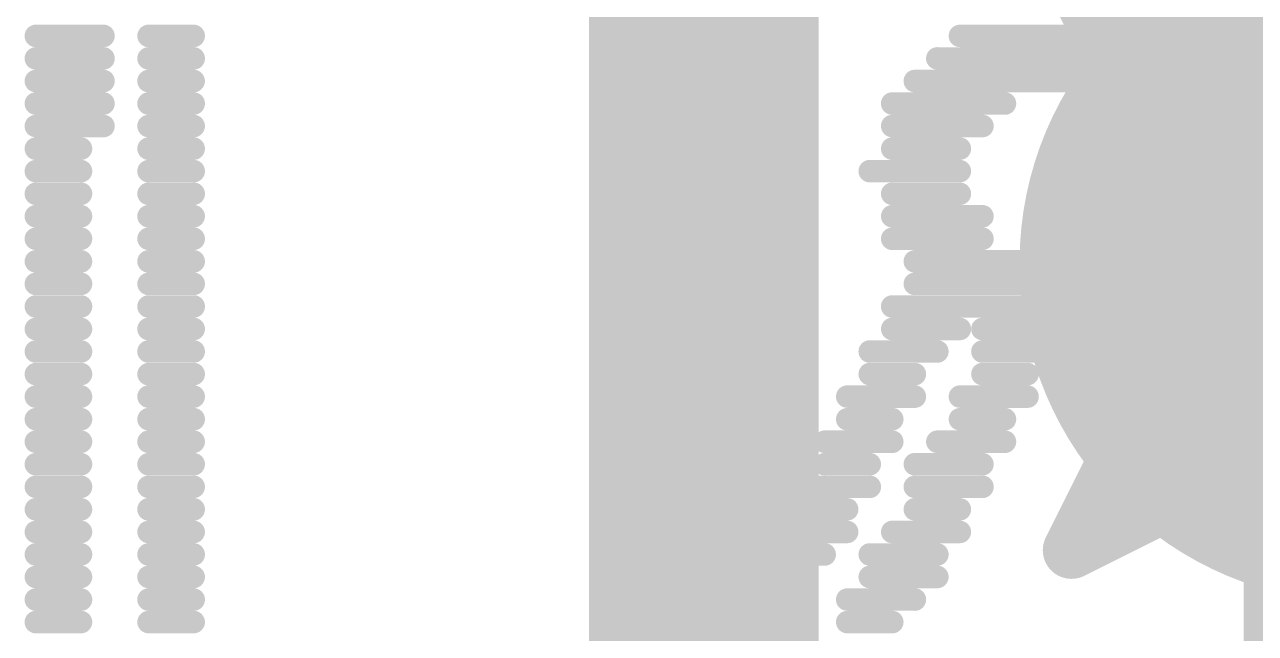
# Model space of a CAD drawing. Header units: inches. Extents: x -8 to 386, y -12 to 64.
# Drawn here: x 13.628 to 14.717, y 3.305 to 3.843 of the extents above; entities that cross this region are included whole.
import ezdxf

# ---------------------------------------------------------------- set-up
doc = ezdxf.new("R2010")
doc.units = ezdxf.units.IN
for name, color, linetype in [('Board_outline', 216, 'Continuous'), ('Bottom Layer', 5, 'Continuous'), ('Bottom Overlay', 54, 'Continuous'), ('Drill Drawing', 1, 'Continuous'), ('Top Layer', 1, 'Continuous'), ('Via Holes', 16, 'Continuous')]:
    doc.layers.add(name, color=color, linetype=linetype)

msp = doc.modelspace()

# ---------------------------------------------------------------- hatches: boundary and pattern name
at = {"layer": 'Bottom Layer'}
h = msp.add_hatch(color=5, dxfattribs=at)
edge = h.paths.add_edge_path()
edge.add_arc((14.8082, 3.6322), 0.3, 0, 360)
at = {"layer": 'Top Layer'}
h = msp.add_hatch(color=1, dxfattribs=at)
edge = h.paths.add_edge_path()
edge.add_arc((14.8082, 3.6322), 0.3, 0, 360)
at = {"layer": 'Via Holes'}
h = msp.add_hatch(color=7, dxfattribs=at)
edge = h.paths.add_edge_path()
edge.add_arc((14.8082, 3.6322), 0.15, 0, 360)

# ---------------------------------------------------------------- linework, layer by layer
at = {"layer": 'Board_outline'}
msp.add_lwpolyline([(37.5368, 13.3604, 0.254, 0.254, 1), (-7.4632, 13.3604, 0.254, 0.254, 1)], format="xyseb", close=True, dxfattribs=at)
at = {"layer": 'Bottom Overlay'}
for points in [[(13.6379, 3.833, 0.0199, 0.0199, 0), (13.6977, 3.833, 0.0199, 0.0199, 0)], [(13.7376, 3.833, 0.0199, 0.0199, 0), (13.7775, 3.833, 0.0199, 0.0199, 0)], [(14.4554, 3.833, 0.0199, 0.0199, 0), (14.6349, 3.833, 0.0199, 0.0199, 0)], [(13.6379, 3.8131, 0.0199, 0.0199, 0), (13.6977, 3.8131, 0.0199, 0.0199, 0)], [(13.7376, 3.8131, 0.0199, 0.0199, 0), (13.7775, 3.8131, 0.0199, 0.0199, 0)], [(14.4355, 3.8131, 0.0199, 0.0199, 0), (14.6548, 3.8131, 0.0199, 0.0199, 0)], [(13.6379, 3.7931, 0.0199, 0.0199, 0), (13.6977, 3.7931, 0.0199, 0.0199, 0)], [(13.7376, 3.7931, 0.0199, 0.0199, 0), (13.7775, 3.7931, 0.0199, 0.0199, 0)], [(14.4156, 3.7931, 0.0199, 0.0199, 0), (14.6748, 3.7931, 0.0199, 0.0199, 0)], [(13.6379, 3.7732, 0.0199, 0.0199, 0), (13.6977, 3.7732, 0.0199, 0.0199, 0)], [(13.7376, 3.7732, 0.0199, 0.0199, 0), (13.7775, 3.7732, 0.0199, 0.0199, 0)], [(14.3956, 3.7732, 0.0199, 0.0199, 0), (14.4953, 3.7732, 0.0199, 0.0199, 0)], [(14.595, 3.7732, 0.0199, 0.0199, 0), (14.6748, 3.7732, 0.0199, 0.0199, 0)], [(13.6379, 3.7533, 0.0199, 0.0199, 0), (13.6977, 3.7533, 0.0199, 0.0199, 0)], [(13.7376, 3.7533, 0.0199, 0.0199, 0), (13.7775, 3.7533, 0.0199, 0.0199, 0)], [(14.3956, 3.7533, 0.0199, 0.0199, 0), (14.4754, 3.7533, 0.0199, 0.0199, 0)], [(14.615, 3.7533, 0.0199, 0.0199, 0), (14.6947, 3.7533, 0.0199, 0.0199, 0)], [(13.6379, 3.7333, 0.0199, 0.0199, 0), (13.6778, 3.7333, 0.0199, 0.0199, 0)], [(13.7376, 3.7333, 0.0199, 0.0199, 0), (13.7775, 3.7333, 0.0199, 0.0199, 0)], [(14.3956, 3.7333, 0.0199, 0.0199, 0), (14.4554, 3.7333, 0.0199, 0.0199, 0)], [(14.615, 3.7333, 0.0199, 0.0199, 0), (14.6947, 3.7333, 0.0199, 0.0199, 0)], [(13.6379, 3.7134, 0.0199, 0.0199, 0), (13.6778, 3.7134, 0.0199, 0.0199, 0)], [(13.7376, 3.7134, 0.0199, 0.0199, 0), (13.7775, 3.7134, 0.0199, 0.0199, 0)], [(14.3757, 3.7134, 0.0199, 0.0199, 0), (14.4554, 3.7134, 0.0199, 0.0199, 0)], [(14.6349, 3.7134, 0.0199, 0.0199, 0), (14.6947, 3.7134, 0.0199, 0.0199, 0)], [(13.6379, 3.6934, 0.0199, 0.0199, 0), (13.6778, 3.6934, 0.0199, 0.0199, 0)], [(13.7376, 3.6934, 0.0199, 0.0199, 0), (13.7775, 3.6934, 0.0199, 0.0199, 0)], [(14.3956, 3.6934, 0.0199, 0.0199, 0), (14.4554, 3.6934, 0.0199, 0.0199, 0)], [(14.6349, 3.6934, 0.0199, 0.0199, 0), (14.6947, 3.6934, 0.0199, 0.0199, 0)], [(13.6379, 3.6735, 0.0199, 0.0199, 0), (13.6778, 3.6735, 0.0199, 0.0199, 0)], [(13.7376, 3.6735, 0.0199, 0.0199, 0), (13.7775, 3.6735, 0.0199, 0.0199, 0)], [(14.3956, 3.6735, 0.0199, 0.0199, 0), (14.4754, 3.6735, 0.0199, 0.0199, 0)], [(14.615, 3.6735, 0.0199, 0.0199, 0), (14.6947, 3.6735, 0.0199, 0.0199, 0)], [(13.6379, 3.6536, 0.0199, 0.0199, 0), (13.6778, 3.6536, 0.0199, 0.0199, 0)], [(13.7376, 3.6536, 0.0199, 0.0199, 0), (13.7775, 3.6536, 0.0199, 0.0199, 0)], [(14.3956, 3.6536, 0.0199, 0.0199, 0), (14.4754, 3.6536, 0.0199, 0.0199, 0)], [(14.615, 3.6536, 0.0199, 0.0199, 0), (14.6947, 3.6536, 0.0199, 0.0199, 0)], [(13.6379, 3.6336, 0.0199, 0.0199, 0), (13.6778, 3.6336, 0.0199, 0.0199, 0)], [(13.7376, 3.6336, 0.0199, 0.0199, 0), (13.7775, 3.6336, 0.0199, 0.0199, 0)], [(14.4156, 3.6336, 0.0199, 0.0199, 0), (14.5153, 3.6336, 0.0199, 0.0199, 0)], [(14.5751, 3.6336, 0.0199, 0.0199, 0), (14.6748, 3.6336, 0.0199, 0.0199, 0)], [(13.6379, 3.6137, 0.0199, 0.0199, 0), (13.6778, 3.6137, 0.0199, 0.0199, 0)], [(13.7376, 3.6137, 0.0199, 0.0199, 0), (13.7775, 3.6137, 0.0199, 0.0199, 0)], [(14.4156, 3.6137, 0.0199, 0.0199, 0), (14.6548, 3.6137, 0.0199, 0.0199, 0)], [(13.6379, 3.5937, 0.0199, 0.0199, 0), (13.6778, 3.5937, 0.0199, 0.0199, 0)], [(13.7376, 3.5937, 0.0199, 0.0199, 0), (13.7775, 3.5937, 0.0199, 0.0199, 0)], [(14.3956, 3.5937, 0.0199, 0.0199, 0), (14.6548, 3.5937, 0.0199, 0.0199, 0)], [(13.6379, 3.5738, 0.0199, 0.0199, 0), (13.6778, 3.5738, 0.0199, 0.0199, 0)], [(13.7376, 3.5738, 0.0199, 0.0199, 0), (13.7775, 3.5738, 0.0199, 0.0199, 0)], [(14.3956, 3.5738, 0.0199, 0.0199, 0), (14.4554, 3.5738, 0.0199, 0.0199, 0)], [(14.4754, 3.5738, 0.0199, 0.0199, 0), (14.615, 3.5738, 0.0199, 0.0199, 0)], [(13.6379, 3.5539, 0.0199, 0.0199, 0), (13.6778, 3.5539, 0.0199, 0.0199, 0)], [(13.7376, 3.5539, 0.0199, 0.0199, 0), (13.7775, 3.5539, 0.0199, 0.0199, 0)], [(14.3757, 3.5539, 0.0199, 0.0199, 0), (14.4355, 3.5539, 0.0199, 0.0199, 0)], [(14.4754, 3.5539, 0.0199, 0.0199, 0), (14.5751, 3.5539, 0.0199, 0.0199, 0)], [(13.6379, 3.5339, 0.0199, 0.0199, 0), (13.6778, 3.5339, 0.0199, 0.0199, 0)], [(13.7376, 3.5339, 0.0199, 0.0199, 0), (13.7775, 3.5339, 0.0199, 0.0199, 0)], [(14.3757, 3.5339, 0.0199, 0.0199, 0), (14.4156, 3.5339, 0.0199, 0.0199, 0)], [(14.4754, 3.5339, 0.0199, 0.0199, 0), (14.5153, 3.5339, 0.0199, 0.0199, 0)], [(13.6379, 3.514, 0.0199, 0.0199, 0), (13.6778, 3.514, 0.0199, 0.0199, 0)], [(13.7376, 3.514, 0.0199, 0.0199, 0), (13.7775, 3.514, 0.0199, 0.0199, 0)], [(14.3557, 3.514, 0.0199, 0.0199, 0), (14.4156, 3.514, 0.0199, 0.0199, 0)], [(14.4554, 3.514, 0.0199, 0.0199, 0), (14.5153, 3.514, 0.0199, 0.0199, 0)], [(13.6379, 3.494, 0.0199, 0.0199, 0), (13.6778, 3.494, 0.0199, 0.0199, 0)], [(13.7376, 3.494, 0.0199, 0.0199, 0), (13.7775, 3.494, 0.0199, 0.0199, 0)], [(14.3557, 3.494, 0.0199, 0.0199, 0), (14.3956, 3.494, 0.0199, 0.0199, 0)], [(14.4554, 3.494, 0.0199, 0.0199, 0), (14.4953, 3.494, 0.0199, 0.0199, 0)], [(13.6379, 3.4741, 0.0199, 0.0199, 0), (13.6778, 3.4741, 0.0199, 0.0199, 0)], [(13.7376, 3.4741, 0.0199, 0.0199, 0), (13.7775, 3.4741, 0.0199, 0.0199, 0)], [(14.3358, 3.4741, 0.0199, 0.0199, 0), (14.3956, 3.4741, 0.0199, 0.0199, 0)], [(14.4355, 3.4741, 0.0199, 0.0199, 0), (14.4953, 3.4741, 0.0199, 0.0199, 0)], [(13.6379, 3.4542, 0.0199, 0.0199, 0), (13.6778, 3.4542, 0.0199, 0.0199, 0)], [(13.7376, 3.4542, 0.0199, 0.0199, 0), (13.7775, 3.4542, 0.0199, 0.0199, 0)], [(14.3358, 3.4542, 0.0199, 0.0199, 0), (14.3757, 3.4542, 0.0199, 0.0199, 0)], [(14.4156, 3.4542, 0.0199, 0.0199, 0), (14.4754, 3.4542, 0.0199, 0.0199, 0)], [(13.6379, 3.4342, 0.0199, 0.0199, 0), (13.6778, 3.4342, 0.0199, 0.0199, 0)], [(13.7376, 3.4342, 0.0199, 0.0199, 0), (13.7775, 3.4342, 0.0199, 0.0199, 0)], [(14.3159, 3.4342, 0.0199, 0.0199, 0), (14.3757, 3.4342, 0.0199, 0.0199, 0)], [(14.4156, 3.4342, 0.0199, 0.0199, 0), (14.4754, 3.4342, 0.0199, 0.0199, 0)], [(13.6379, 3.4143, 0.0199, 0.0199, 0), (13.6778, 3.4143, 0.0199, 0.0199, 0)], [(13.7376, 3.4143, 0.0199, 0.0199, 0), (13.7775, 3.4143, 0.0199, 0.0199, 0)], [(14.2959, 3.4143, 0.0199, 0.0199, 0), (14.3557, 3.4143, 0.0199, 0.0199, 0)], [(14.4156, 3.4143, 0.0199, 0.0199, 0), (14.4554, 3.4143, 0.0199, 0.0199, 0)], [(13.6379, 3.3943, 0.0199, 0.0199, 0), (13.6778, 3.3943, 0.0199, 0.0199, 0)], [(13.7376, 3.3943, 0.0199, 0.0199, 0), (13.7775, 3.3943, 0.0199, 0.0199, 0)], [(14.2959, 3.3943, 0.0199, 0.0199, 0), (14.3557, 3.3943, 0.0199, 0.0199, 0)], [(14.3956, 3.3943, 0.0199, 0.0199, 0), (14.4554, 3.3943, 0.0199, 0.0199, 0)], [(13.6379, 3.3744, 0.0199, 0.0199, 0), (13.6778, 3.3744, 0.0199, 0.0199, 0)], [(13.7376, 3.3744, 0.0199, 0.0199, 0), (13.7775, 3.3744, 0.0199, 0.0199, 0)], [(14.276, 3.3744, 0.0199, 0.0199, 0), (14.3358, 3.3744, 0.0199, 0.0199, 0)], [(14.3757, 3.3744, 0.0199, 0.0199, 0), (14.4355, 3.3744, 0.0199, 0.0199, 0)], [(13.6379, 3.3545, 0.0199, 0.0199, 0), (13.6778, 3.3545, 0.0199, 0.0199, 0)], [(13.7376, 3.3545, 0.0199, 0.0199, 0), (13.7775, 3.3545, 0.0199, 0.0199, 0)], [(14.276, 3.3545, 0.0199, 0.0199, 0), (14.3159, 3.3545, 0.0199, 0.0199, 0)], [(14.3757, 3.3545, 0.0199, 0.0199, 0), (14.4355, 3.3545, 0.0199, 0.0199, 0)], [(13.6379, 3.3345, 0.0199, 0.0199, 0), (13.6778, 3.3345, 0.0199, 0.0199, 0)], [(13.7376, 3.3345, 0.0199, 0.0199, 0), (13.7775, 3.3345, 0.0199, 0.0199, 0)], [(14.256, 3.3345, 0.0199, 0.0199, 0), (14.3159, 3.3345, 0.0199, 0.0199, 0)], [(14.3557, 3.3345, 0.0199, 0.0199, 0), (14.4156, 3.3345, 0.0199, 0.0199, 0)], [(13.6379, 3.3146, 0.0199, 0.0199, 0), (13.6778, 3.3146, 0.0199, 0.0199, 0)], [(13.7376, 3.3146, 0.0199, 0.0199, 0), (13.7775, 3.3146, 0.0199, 0.0199, 0)], [(14.256, 3.3146, 0.0199, 0.0199, 0), (14.3159, 3.3146, 0.0199, 0.0199, 0)], [(14.3557, 3.3146, 0.0199, 0.0199, 0), (14.3956, 3.3146, 0.0199, 0.0199, 0)]]:
    msp.add_lwpolyline(points, format="xyseb", dxfattribs=at)
for points in [[(13.6329, 3.833, 0.00997, 0.00997, 1), (13.6429, 3.833, 0.00997, 0.00997, 1)], [(13.6927, 3.833, 0.00997, 0.00997, 1), (13.7027, 3.833, 0.00997, 0.00997, 1)], [(13.7326, 3.833, 0.00997, 0.00997, 1), (13.7426, 3.833, 0.00997, 0.00997, 1)], [(13.7725, 3.833, 0.00997, 0.00997, 1), (13.7825, 3.833, 0.00997, 0.00997, 1)], [(14.4505, 3.833, 0.00997, 0.00997, 1), (14.4604, 3.833, 0.00997, 0.00997, 1)], [(14.6299, 3.833, 0.00997, 0.00997, 1), (14.6399, 3.833, 0.00997, 0.00997, 1)], [(13.6329, 3.8131, 0.00997, 0.00997, 1), (13.6429, 3.8131, 0.00997, 0.00997, 1)], [(13.6927, 3.8131, 0.00997, 0.00997, 1), (13.7027, 3.8131, 0.00997, 0.00997, 1)], [(13.7326, 3.8131, 0.00997, 0.00997, 1), (13.7426, 3.8131, 0.00997, 0.00997, 1)], [(13.7725, 3.8131, 0.00997, 0.00997, 1), (13.7825, 3.8131, 0.00997, 0.00997, 1)], [(14.4305, 3.8131, 0.00997, 0.00997, 1), (14.4405, 3.8131, 0.00997, 0.00997, 1)], [(14.6499, 3.8131, 0.00997, 0.00997, 1), (14.6598, 3.8131, 0.00997, 0.00997, 1)], [(13.6329, 3.7931, 0.00997, 0.00997, 1), (13.6429, 3.7931, 0.00997, 0.00997, 1)], [(13.6927, 3.7931, 0.00997, 0.00997, 1), (13.7027, 3.7931, 0.00997, 0.00997, 1)], [(13.7326, 3.7931, 0.00997, 0.00997, 1), (13.7426, 3.7931, 0.00997, 0.00997, 1)], [(13.7725, 3.7931, 0.00997, 0.00997, 1), (13.7825, 3.7931, 0.00997, 0.00997, 1)], [(14.4106, 3.7931, 0.00997, 0.00997, 1), (14.4206, 3.7931, 0.00997, 0.00997, 1)], [(14.6698, 3.7931, 0.00997, 0.00997, 1), (14.6798, 3.7931, 0.00997, 0.00997, 1)], [(13.6329, 3.7732, 0.00997, 0.00997, 1), (13.6429, 3.7732, 0.00997, 0.00997, 1)], [(13.6927, 3.7732, 0.00997, 0.00997, 1), (13.7027, 3.7732, 0.00997, 0.00997, 1)], [(13.7326, 3.7732, 0.00997, 0.00997, 1), (13.7426, 3.7732, 0.00997, 0.00997, 1)], [(13.7725, 3.7732, 0.00997, 0.00997, 1), (13.7825, 3.7732, 0.00997, 0.00997, 1)], [(14.3906, 3.7732, 0.00997, 0.00997, 1), (14.4006, 3.7732, 0.00997, 0.00997, 1)], [(14.4903, 3.7732, 0.00997, 0.00997, 1), (14.5003, 3.7732, 0.00997, 0.00997, 1)], [(14.59, 3.7732, 0.00997, 0.00997, 1), (14.6, 3.7732, 0.00997, 0.00997, 1)], [(14.6698, 3.7732, 0.00997, 0.00997, 1), (14.6798, 3.7732, 0.00997, 0.00997, 1)], [(13.6329, 3.7533, 0.00997, 0.00997, 1), (13.6429, 3.7533, 0.00997, 0.00997, 1)], [(13.6927, 3.7533, 0.00997, 0.00997, 1), (13.7027, 3.7533, 0.00997, 0.00997, 1)], [(13.7326, 3.7533, 0.00997, 0.00997, 1), (13.7426, 3.7533, 0.00997, 0.00997, 1)], [(13.7725, 3.7533, 0.00997, 0.00997, 1), (13.7825, 3.7533, 0.00997, 0.00997, 1)], [(14.3906, 3.7533, 0.00997, 0.00997, 1), (14.4006, 3.7533, 0.00997, 0.00997, 1)], [(14.4704, 3.7533, 0.00997, 0.00997, 1), (14.4804, 3.7533, 0.00997, 0.00997, 1)], [(14.61, 3.7533, 0.00997, 0.00997, 1), (14.62, 3.7533, 0.00997, 0.00997, 1)], [(14.6897, 3.7533, 0.00997, 0.00997, 1), (14.6997, 3.7533, 0.00997, 0.00997, 1)], [(13.6329, 3.7333, 0.00997, 0.00997, 1), (13.6429, 3.7333, 0.00997, 0.00997, 1)], [(13.6728, 3.7333, 0.00997, 0.00997, 1), (13.6828, 3.7333, 0.00997, 0.00997, 1)], [(13.7326, 3.7333, 0.00997, 0.00997, 1), (13.7426, 3.7333, 0.00997, 0.00997, 1)], [(13.7725, 3.7333, 0.00997, 0.00997, 1), (13.7825, 3.7333, 0.00997, 0.00997, 1)], [(14.3906, 3.7333, 0.00997, 0.00997, 1), (14.4006, 3.7333, 0.00997, 0.00997, 1)], [(14.4505, 3.7333, 0.00997, 0.00997, 1), (14.4604, 3.7333, 0.00997, 0.00997, 1)], [(14.61, 3.7333, 0.00997, 0.00997, 1), (14.62, 3.7333, 0.00997, 0.00997, 1)], [(14.6897, 3.7333, 0.00997, 0.00997, 1), (14.6997, 3.7333, 0.00997, 0.00997, 1)], [(13.6329, 3.7134, 0.00997, 0.00997, 1), (13.6429, 3.7134, 0.00997, 0.00997, 1)], [(13.6728, 3.7134, 0.00997, 0.00997, 1), (13.6828, 3.7134, 0.00997, 0.00997, 1)], [(13.7326, 3.7134, 0.00997, 0.00997, 1), (13.7426, 3.7134, 0.00997, 0.00997, 1)], [(13.7725, 3.7134, 0.00997, 0.00997, 1), (13.7825, 3.7134, 0.00997, 0.00997, 1)], [(14.3707, 3.7134, 0.00997, 0.00997, 1), (14.3807, 3.7134, 0.00997, 0.00997, 1)], [(14.4505, 3.7134, 0.00997, 0.00997, 1), (14.4604, 3.7134, 0.00997, 0.00997, 1)], [(14.6299, 3.7134, 0.00997, 0.00997, 1), (14.6399, 3.7134, 0.00997, 0.00997, 1)], [(14.6897, 3.7134, 0.00997, 0.00997, 1), (14.6997, 3.7134, 0.00997, 0.00997, 1)], [(13.6329, 3.6934, 0.00997, 0.00997, 1), (13.6429, 3.6934, 0.00997, 0.00997, 1)], [(13.6728, 3.6934, 0.00997, 0.00997, 1), (13.6828, 3.6934, 0.00997, 0.00997, 1)], [(13.7326, 3.6934, 0.00997, 0.00997, 1), (13.7426, 3.6934, 0.00997, 0.00997, 1)], [(13.7725, 3.6934, 0.00997, 0.00997, 1), (13.7825, 3.6934, 0.00997, 0.00997, 1)], [(14.3906, 3.6934, 0.00997, 0.00997, 1), (14.4006, 3.6934, 0.00997, 0.00997, 1)], [(14.4505, 3.6934, 0.00997, 0.00997, 1), (14.4604, 3.6934, 0.00997, 0.00997, 1)], [(14.6299, 3.6934, 0.00997, 0.00997, 1), (14.6399, 3.6934, 0.00997, 0.00997, 1)], [(14.6897, 3.6934, 0.00997, 0.00997, 1), (14.6997, 3.6934, 0.00997, 0.00997, 1)], [(13.6329, 3.6735, 0.00997, 0.00997, 1), (13.6429, 3.6735, 0.00997, 0.00997, 1)], [(13.6728, 3.6735, 0.00997, 0.00997, 1), (13.6828, 3.6735, 0.00997, 0.00997, 1)], [(13.7326, 3.6735, 0.00997, 0.00997, 1), (13.7426, 3.6735, 0.00997, 0.00997, 1)], [(13.7725, 3.6735, 0.00997, 0.00997, 1), (13.7825, 3.6735, 0.00997, 0.00997, 1)], [(14.3906, 3.6735, 0.00997, 0.00997, 1), (14.4006, 3.6735, 0.00997, 0.00997, 1)], [(14.4704, 3.6735, 0.00997, 0.00997, 1), (14.4804, 3.6735, 0.00997, 0.00997, 1)], [(14.61, 3.6735, 0.00997, 0.00997, 1), (14.62, 3.6735, 0.00997, 0.00997, 1)], [(14.6897, 3.6735, 0.00997, 0.00997, 1), (14.6997, 3.6735, 0.00997, 0.00997, 1)], [(13.6329, 3.6536, 0.00997, 0.00997, 1), (13.6429, 3.6536, 0.00997, 0.00997, 1)], [(13.6728, 3.6536, 0.00997, 0.00997, 1), (13.6828, 3.6536, 0.00997, 0.00997, 1)], [(13.7326, 3.6536, 0.00997, 0.00997, 1), (13.7426, 3.6536, 0.00997, 0.00997, 1)], [(13.7725, 3.6536, 0.00997, 0.00997, 1), (13.7825, 3.6536, 0.00997, 0.00997, 1)], [(14.3906, 3.6536, 0.00997, 0.00997, 1), (14.4006, 3.6536, 0.00997, 0.00997, 1)], [(14.4704, 3.6536, 0.00997, 0.00997, 1), (14.4804, 3.6536, 0.00997, 0.00997, 1)], [(14.61, 3.6536, 0.00997, 0.00997, 1), (14.62, 3.6536, 0.00997, 0.00997, 1)], [(14.6897, 3.6536, 0.00997, 0.00997, 1), (14.6997, 3.6536, 0.00997, 0.00997, 1)], [(13.6329, 3.6336, 0.00997, 0.00997, 1), (13.6429, 3.6336, 0.00997, 0.00997, 1)], [(13.6728, 3.6336, 0.00997, 0.00997, 1), (13.6828, 3.6336, 0.00997, 0.00997, 1)], [(13.7326, 3.6336, 0.00997, 0.00997, 1), (13.7426, 3.6336, 0.00997, 0.00997, 1)], [(13.7725, 3.6336, 0.00997, 0.00997, 1), (13.7825, 3.6336, 0.00997, 0.00997, 1)], [(14.4106, 3.6336, 0.00997, 0.00997, 1), (14.4206, 3.6336, 0.00997, 0.00997, 1)], [(14.5103, 3.6336, 0.00997, 0.00997, 1), (14.5203, 3.6336, 0.00997, 0.00997, 1)], [(14.5701, 3.6336, 0.00997, 0.00997, 1), (14.5801, 3.6336, 0.00997, 0.00997, 1)], [(14.6698, 3.6336, 0.00997, 0.00997, 1), (14.6798, 3.6336, 0.00997, 0.00997, 1)], [(13.6329, 3.6137, 0.00997, 0.00997, 1), (13.6429, 3.6137, 0.00997, 0.00997, 1)], [(13.6728, 3.6137, 0.00997, 0.00997, 1), (13.6828, 3.6137, 0.00997, 0.00997, 1)], [(13.7326, 3.6137, 0.00997, 0.00997, 1), (13.7426, 3.6137, 0.00997, 0.00997, 1)], [(13.7725, 3.6137, 0.00997, 0.00997, 1), (13.7825, 3.6137, 0.00997, 0.00997, 1)], [(14.4106, 3.6137, 0.00997, 0.00997, 1), (14.4206, 3.6137, 0.00997, 0.00997, 1)], [(14.6499, 3.6137, 0.00997, 0.00997, 1), (14.6598, 3.6137, 0.00997, 0.00997, 1)], [(13.6329, 3.5937, 0.00997, 0.00997, 1), (13.6429, 3.5937, 0.00997, 0.00997, 1)], [(13.6728, 3.5937, 0.00997, 0.00997, 1), (13.6828, 3.5937, 0.00997, 0.00997, 1)], [(13.7326, 3.5937, 0.00997, 0.00997, 1), (13.7426, 3.5937, 0.00997, 0.00997, 1)], [(13.7725, 3.5937, 0.00997, 0.00997, 1), (13.7825, 3.5937, 0.00997, 0.00997, 1)], [(14.3906, 3.5937, 0.00997, 0.00997, 1), (14.4006, 3.5937, 0.00997, 0.00997, 1)], [(14.6499, 3.5937, 0.00997, 0.00997, 1), (14.6598, 3.5937, 0.00997, 0.00997, 1)], [(13.6329, 3.5738, 0.00997, 0.00997, 1), (13.6429, 3.5738, 0.00997, 0.00997, 1)], [(13.6728, 3.5738, 0.00997, 0.00997, 1), (13.6828, 3.5738, 0.00997, 0.00997, 1)], [(13.7326, 3.5738, 0.00997, 0.00997, 1), (13.7426, 3.5738, 0.00997, 0.00997, 1)], [(13.7725, 3.5738, 0.00997, 0.00997, 1), (13.7825, 3.5738, 0.00997, 0.00997, 1)], [(14.3906, 3.5738, 0.00997, 0.00997, 1), (14.4006, 3.5738, 0.00997, 0.00997, 1)], [(14.4505, 3.5738, 0.00997, 0.00997, 1), (14.4604, 3.5738, 0.00997, 0.00997, 1)], [(14.4704, 3.5738, 0.00997, 0.00997, 1), (14.4804, 3.5738, 0.00997, 0.00997, 1)], [(14.61, 3.5738, 0.00997, 0.00997, 1), (14.62, 3.5738, 0.00997, 0.00997, 1)], [(13.6329, 3.5539, 0.00997, 0.00997, 1), (13.6429, 3.5539, 0.00997, 0.00997, 1)], [(13.6728, 3.5539, 0.00997, 0.00997, 1), (13.6828, 3.5539, 0.00997, 0.00997, 1)], [(13.7326, 3.5539, 0.00997, 0.00997, 1), (13.7426, 3.5539, 0.00997, 0.00997, 1)], [(13.7725, 3.5539, 0.00997, 0.00997, 1), (13.7825, 3.5539, 0.00997, 0.00997, 1)], [(14.3707, 3.5539, 0.00997, 0.00997, 1), (14.3807, 3.5539, 0.00997, 0.00997, 1)], [(14.4305, 3.5539, 0.00997, 0.00997, 1), (14.4405, 3.5539, 0.00997, 0.00997, 1)], [(14.4704, 3.5539, 0.00997, 0.00997, 1), (14.4804, 3.5539, 0.00997, 0.00997, 1)], [(14.5701, 3.5539, 0.00997, 0.00997, 1), (14.5801, 3.5539, 0.00997, 0.00997, 1)], [(13.6329, 3.5339, 0.00997, 0.00997, 1), (13.6429, 3.5339, 0.00997, 0.00997, 1)], [(13.6728, 3.5339, 0.00997, 0.00997, 1), (13.6828, 3.5339, 0.00997, 0.00997, 1)], [(13.7326, 3.5339, 0.00997, 0.00997, 1), (13.7426, 3.5339, 0.00997, 0.00997, 1)], [(13.7725, 3.5339, 0.00997, 0.00997, 1), (13.7825, 3.5339, 0.00997, 0.00997, 1)], [(14.3707, 3.5339, 0.00997, 0.00997, 1), (14.3807, 3.5339, 0.00997, 0.00997, 1)], [(14.4106, 3.5339, 0.00997, 0.00997, 1), (14.4206, 3.5339, 0.00997, 0.00997, 1)], [(14.4704, 3.5339, 0.00997, 0.00997, 1), (14.4804, 3.5339, 0.00997, 0.00997, 1)], [(14.5103, 3.5339, 0.00997, 0.00997, 1), (14.5203, 3.5339, 0.00997, 0.00997, 1)], [(13.6329, 3.514, 0.00997, 0.00997, 1), (13.6429, 3.514, 0.00997, 0.00997, 1)], [(13.6728, 3.514, 0.00997, 0.00997, 1), (13.6828, 3.514, 0.00997, 0.00997, 1)], [(13.7326, 3.514, 0.00997, 0.00997, 1), (13.7426, 3.514, 0.00997, 0.00997, 1)], [(13.7725, 3.514, 0.00997, 0.00997, 1), (13.7825, 3.514, 0.00997, 0.00997, 1)], [(14.3508, 3.514, 0.00997, 0.00997, 1), (14.3607, 3.514, 0.00997, 0.00997, 1)], [(14.4106, 3.514, 0.00997, 0.00997, 1), (14.4206, 3.514, 0.00997, 0.00997, 1)], [(14.4505, 3.514, 0.00997, 0.00997, 1), (14.4604, 3.514, 0.00997, 0.00997, 1)], [(14.5103, 3.514, 0.00997, 0.00997, 1), (14.5203, 3.514, 0.00997, 0.00997, 1)], [(13.6329, 3.494, 0.00997, 0.00997, 1), (13.6429, 3.494, 0.00997, 0.00997, 1)], [(13.6728, 3.494, 0.00997, 0.00997, 1), (13.6828, 3.494, 0.00997, 0.00997, 1)], [(13.7326, 3.494, 0.00997, 0.00997, 1), (13.7426, 3.494, 0.00997, 0.00997, 1)], [(13.7725, 3.494, 0.00997, 0.00997, 1), (13.7825, 3.494, 0.00997, 0.00997, 1)], [(14.3508, 3.494, 0.00997, 0.00997, 1), (14.3607, 3.494, 0.00997, 0.00997, 1)], [(14.3906, 3.494, 0.00997, 0.00997, 1), (14.4006, 3.494, 0.00997, 0.00997, 1)], [(14.4505, 3.494, 0.00997, 0.00997, 1), (14.4604, 3.494, 0.00997, 0.00997, 1)], [(14.4903, 3.494, 0.00997, 0.00997, 1), (14.5003, 3.494, 0.00997, 0.00997, 1)], [(13.6329, 3.4741, 0.00997, 0.00997, 1), (13.6429, 3.4741, 0.00997, 0.00997, 1)], [(13.6728, 3.4741, 0.00997, 0.00997, 1), (13.6828, 3.4741, 0.00997, 0.00997, 1)], [(13.7326, 3.4741, 0.00997, 0.00997, 1), (13.7426, 3.4741, 0.00997, 0.00997, 1)], [(13.7725, 3.4741, 0.00997, 0.00997, 1), (13.7825, 3.4741, 0.00997, 0.00997, 1)], [(14.3308, 3.4741, 0.00997, 0.00997, 1), (14.3408, 3.4741, 0.00997, 0.00997, 1)], [(14.3906, 3.4741, 0.00997, 0.00997, 1), (14.4006, 3.4741, 0.00997, 0.00997, 1)], [(14.4305, 3.4741, 0.00997, 0.00997, 1), (14.4405, 3.4741, 0.00997, 0.00997, 1)], [(14.4903, 3.4741, 0.00997, 0.00997, 1), (14.5003, 3.4741, 0.00997, 0.00997, 1)], [(13.6329, 3.4542, 0.00997, 0.00997, 1), (13.6429, 3.4542, 0.00997, 0.00997, 1)], [(13.6728, 3.4542, 0.00997, 0.00997, 1), (13.6828, 3.4542, 0.00997, 0.00997, 1)], [(13.7326, 3.4542, 0.00997, 0.00997, 1), (13.7426, 3.4542, 0.00997, 0.00997, 1)], [(13.7725, 3.4542, 0.00997, 0.00997, 1), (13.7825, 3.4542, 0.00997, 0.00997, 1)], [(14.3308, 3.4542, 0.00997, 0.00997, 1), (14.3408, 3.4542, 0.00997, 0.00997, 1)], [(14.3707, 3.4542, 0.00997, 0.00997, 1), (14.3807, 3.4542, 0.00997, 0.00997, 1)], [(14.4106, 3.4542, 0.00997, 0.00997, 1), (14.4206, 3.4542, 0.00997, 0.00997, 1)], [(14.4704, 3.4542, 0.00997, 0.00997, 1), (14.4804, 3.4542, 0.00997, 0.00997, 1)], [(13.6329, 3.4342, 0.00997, 0.00997, 1), (13.6429, 3.4342, 0.00997, 0.00997, 1)], [(13.6728, 3.4342, 0.00997, 0.00997, 1), (13.6828, 3.4342, 0.00997, 0.00997, 1)], [(13.7326, 3.4342, 0.00997, 0.00997, 1), (13.7426, 3.4342, 0.00997, 0.00997, 1)], [(13.7725, 3.4342, 0.00997, 0.00997, 1), (13.7825, 3.4342, 0.00997, 0.00997, 1)], [(14.3109, 3.4342, 0.00997, 0.00997, 1), (14.3209, 3.4342, 0.00997, 0.00997, 1)], [(14.3707, 3.4342, 0.00997, 0.00997, 1), (14.3807, 3.4342, 0.00997, 0.00997, 1)], [(14.4106, 3.4342, 0.00997, 0.00997, 1), (14.4206, 3.4342, 0.00997, 0.00997, 1)], [(14.4704, 3.4342, 0.00997, 0.00997, 1), (14.4804, 3.4342, 0.00997, 0.00997, 1)], [(13.6329, 3.4143, 0.00997, 0.00997, 1), (13.6429, 3.4143, 0.00997, 0.00997, 1)], [(13.6728, 3.4143, 0.00997, 0.00997, 1), (13.6828, 3.4143, 0.00997, 0.00997, 1)], [(13.7326, 3.4143, 0.00997, 0.00997, 1), (13.7426, 3.4143, 0.00997, 0.00997, 1)], [(13.7725, 3.4143, 0.00997, 0.00997, 1), (13.7825, 3.4143, 0.00997, 0.00997, 1)], [(14.2909, 3.4143, 0.00997, 0.00997, 1), (14.3009, 3.4143, 0.00997, 0.00997, 1)], [(14.3508, 3.4143, 0.00997, 0.00997, 1), (14.3607, 3.4143, 0.00997, 0.00997, 1)], [(14.4106, 3.4143, 0.00997, 0.00997, 1), (14.4206, 3.4143, 0.00997, 0.00997, 1)], [(14.4505, 3.4143, 0.00997, 0.00997, 1), (14.4604, 3.4143, 0.00997, 0.00997, 1)], [(13.6329, 3.3943, 0.00997, 0.00997, 1), (13.6429, 3.3943, 0.00997, 0.00997, 1)], [(13.6728, 3.3943, 0.00997, 0.00997, 1), (13.6828, 3.3943, 0.00997, 0.00997, 1)], [(13.7326, 3.3943, 0.00997, 0.00997, 1), (13.7426, 3.3943, 0.00997, 0.00997, 1)], [(13.7725, 3.3943, 0.00997, 0.00997, 1), (13.7825, 3.3943, 0.00997, 0.00997, 1)], [(14.2909, 3.3943, 0.00997, 0.00997, 1), (14.3009, 3.3943, 0.00997, 0.00997, 1)], [(14.3508, 3.3943, 0.00997, 0.00997, 1), (14.3607, 3.3943, 0.00997, 0.00997, 1)], [(14.3906, 3.3943, 0.00997, 0.00997, 1), (14.4006, 3.3943, 0.00997, 0.00997, 1)], [(14.4505, 3.3943, 0.00997, 0.00997, 1), (14.4604, 3.3943, 0.00997, 0.00997, 1)], [(13.6329, 3.3744, 0.00997, 0.00997, 1), (13.6429, 3.3744, 0.00997, 0.00997, 1)], [(13.6728, 3.3744, 0.00997, 0.00997, 1), (13.6828, 3.3744, 0.00997, 0.00997, 1)], [(13.7326, 3.3744, 0.00997, 0.00997, 1), (13.7426, 3.3744, 0.00997, 0.00997, 1)], [(13.7725, 3.3744, 0.00997, 0.00997, 1), (13.7825, 3.3744, 0.00997, 0.00997, 1)], [(14.271, 3.3744, 0.00997, 0.00997, 1), (14.281, 3.3744, 0.00997, 0.00997, 1)], [(14.3308, 3.3744, 0.00997, 0.00997, 1), (14.3408, 3.3744, 0.00997, 0.00997, 1)], [(14.3707, 3.3744, 0.00997, 0.00997, 1), (14.3807, 3.3744, 0.00997, 0.00997, 1)], [(14.4305, 3.3744, 0.00997, 0.00997, 1), (14.4405, 3.3744, 0.00997, 0.00997, 1)], [(13.6329, 3.3545, 0.00997, 0.00997, 1), (13.6429, 3.3545, 0.00997, 0.00997, 1)], [(13.6728, 3.3545, 0.00997, 0.00997, 1), (13.6828, 3.3545, 0.00997, 0.00997, 1)], [(13.7326, 3.3545, 0.00997, 0.00997, 1), (13.7426, 3.3545, 0.00997, 0.00997, 1)], [(13.7725, 3.3545, 0.00997, 0.00997, 1), (13.7825, 3.3545, 0.00997, 0.00997, 1)], [(14.271, 3.3545, 0.00997, 0.00997, 1), (14.281, 3.3545, 0.00997, 0.00997, 1)], [(14.3109, 3.3545, 0.00997, 0.00997, 1), (14.3209, 3.3545, 0.00997, 0.00997, 1)], [(14.3707, 3.3545, 0.00997, 0.00997, 1), (14.3807, 3.3545, 0.00997, 0.00997, 1)], [(14.4305, 3.3545, 0.00997, 0.00997, 1), (14.4405, 3.3545, 0.00997, 0.00997, 1)], [(13.6329, 3.3345, 0.00997, 0.00997, 1), (13.6429, 3.3345, 0.00997, 0.00997, 1)], [(13.6728, 3.3345, 0.00997, 0.00997, 1), (13.6828, 3.3345, 0.00997, 0.00997, 1)], [(13.7326, 3.3345, 0.00997, 0.00997, 1), (13.7426, 3.3345, 0.00997, 0.00997, 1)], [(13.7725, 3.3345, 0.00997, 0.00997, 1), (13.7825, 3.3345, 0.00997, 0.00997, 1)], [(14.2511, 3.3345, 0.00997, 0.00997, 1), (14.261, 3.3345, 0.00997, 0.00997, 1)], [(14.3109, 3.3345, 0.00997, 0.00997, 1), (14.3209, 3.3345, 0.00997, 0.00997, 1)], [(14.3508, 3.3345, 0.00997, 0.00997, 1), (14.3607, 3.3345, 0.00997, 0.00997, 1)], [(14.4106, 3.3345, 0.00997, 0.00997, 1), (14.4206, 3.3345, 0.00997, 0.00997, 1)], [(13.6329, 3.3146, 0.00997, 0.00997, 1), (13.6429, 3.3146, 0.00997, 0.00997, 1)], [(13.6728, 3.3146, 0.00997, 0.00997, 1), (13.6828, 3.3146, 0.00997, 0.00997, 1)], [(13.7326, 3.3146, 0.00997, 0.00997, 1), (13.7426, 3.3146, 0.00997, 0.00997, 1)], [(13.7725, 3.3146, 0.00997, 0.00997, 1), (13.7825, 3.3146, 0.00997, 0.00997, 1)], [(14.2511, 3.3146, 0.00997, 0.00997, 1), (14.261, 3.3146, 0.00997, 0.00997, 1)], [(14.3109, 3.3146, 0.00997, 0.00997, 1), (14.3209, 3.3146, 0.00997, 0.00997, 1)], [(14.3508, 3.3146, 0.00997, 0.00997, 1), (14.3607, 3.3146, 0.00997, 0.00997, 1)], [(14.3906, 3.3146, 0.00997, 0.00997, 1), (14.4006, 3.3146, 0.00997, 0.00997, 1)]]:
    msp.add_lwpolyline(points, format="xyseb", close=True, dxfattribs=at)
at = {"layer": 'Drill Drawing'}
for points in [[(14.5542, 3.8862, 0.0508, 0.0508, 0), (14.8082, 3.7592, 0.0508, 0.0508, 0)], [(14.5542, 3.8862, 0.0508, 0.0508, 0), (14.6812, 3.6322, 0.0508, 0.0508, 0)], [(14.5542, 3.3782, 0.0508, 0.0508, 0), (14.6812, 3.6322, 0.0508, 0.0508, 0)], [(14.5542, 3.3782, 0.0508, 0.0508, 0), (14.8082, 3.5052, 0.0508, 0.0508, 0)]]:
    msp.add_lwpolyline(points, format="xyseb", dxfattribs=at)
for points in [[(14.6685, 3.6322, 0.0254, 0.0254, 1), (14.6939, 3.6322, 0.0254, 0.0254, 1)], [(14.6685, 3.6322, 0.0254, 0.0254, 1), (14.6939, 3.6322, 0.0254, 0.0254, 1)], [(14.5415, 3.3782, 0.0254, 0.0254, 1), (14.5669, 3.3782, 0.0254, 0.0254, 1)], [(14.5415, 3.3782, 0.0254, 0.0254, 1), (14.5669, 3.3782, 0.0254, 0.0254, 1)]]:
    msp.add_lwpolyline(points, format="xyseb", close=True, dxfattribs=at)
at = {"layer": 'Top Layer'}
for points in [[(14.2288, 2.9616, 0.2032, 0.2032, 0), (14.2288, 4.1958, 0.2032, 0.2032, 0)], [(14.8082, -2.4037, 0.2032, 0.2032, 0), (14.8082, 3.6322, 0.2032, 0.2032, 0)]]:
    msp.add_lwpolyline(points, format="xyseb", dxfattribs=at)
msp.add_lwpolyline([(14.7574, 3.6322, 0.1016, 0.1016, 1), (14.859, 3.6322, 0.1016, 0.1016, 1)], format="xyseb", close=True, dxfattribs=at)

doc.saveas('drawing.dxf')
